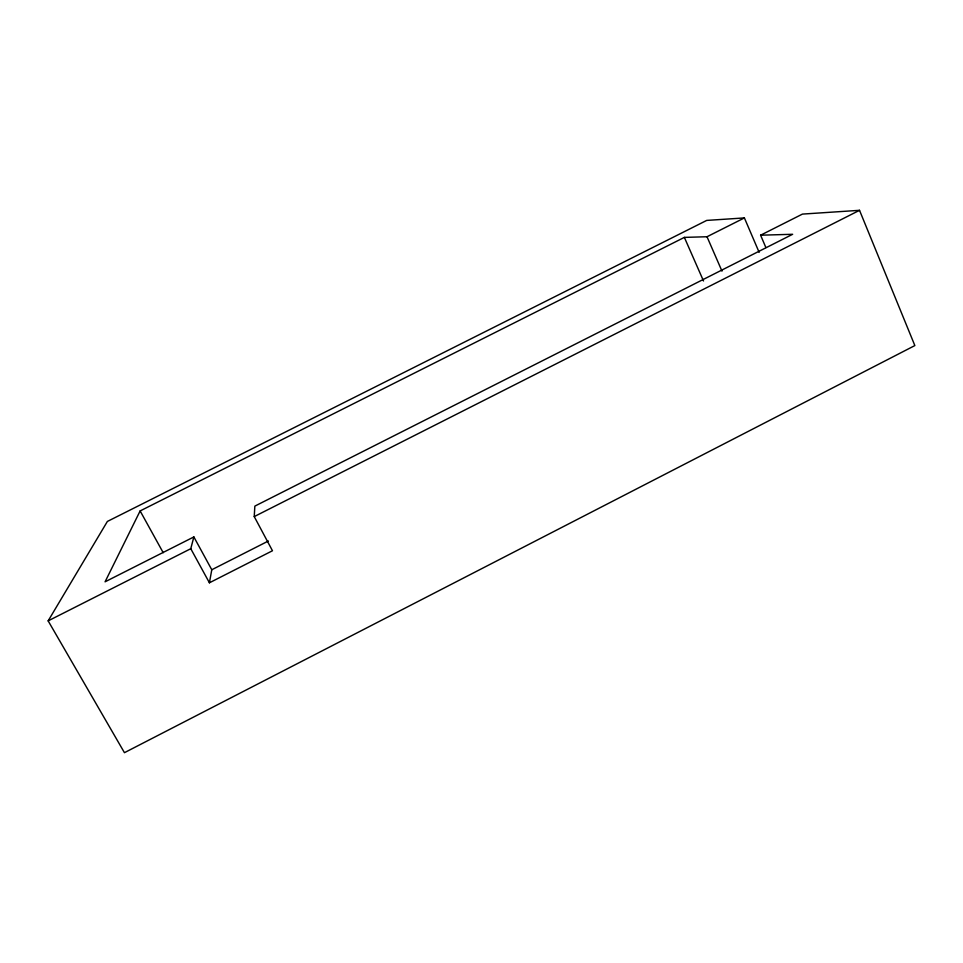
<?xml version="1.0" encoding="UTF-8"?>
<svg xmlns="http://www.w3.org/2000/svg" width="963" height="963" viewBox="0 0 963 963"><rect width="100%" height="100%" fill="white"/><g stroke="black" fill="none" stroke-linecap="round" stroke-linejoin="round"><path stroke-width="1.44" d="M759.145 252.354L744.399 217.927L707.011 236.742L684.368 237.392L140.129 510.932L105.075 581.808L193.864 536.933L190.77 548.705L209.416 582.796L272.469 550.752L254.244 516.589L254.846 506.117L792.645 234.286L760.601 235.201L765.874 247.551M209.416 582.796L211.776 569.759L193.864 536.933M760.601 235.201L802.432 214.099L859.526 210.319L914.85 345.573L124.444 752.681L48.15 620.87L107.375 521.452L706.698 220.419L744.399 217.927M211.776 569.759L268.4 541.001M48.15 620.87L190.77 548.705M254.244 516.589L859.526 210.319M140.129 510.932L163.204 552.702M684.368 237.392L703.52 280.979M707.011 236.742L721.985 271.133"/></g></svg>
